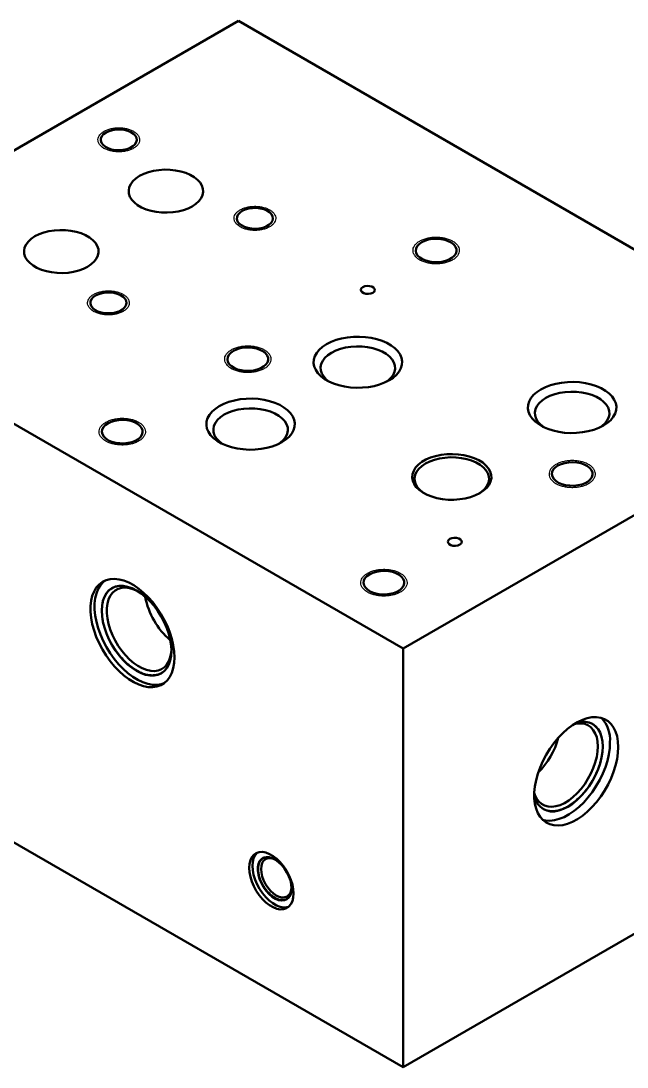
# Model space of a CAD drawing. Header units: millimetres. Extents: x 1810 to 2404, y 10 to 430.
# Drawn here: x 2295.7 to 2347.7, y 97.6 to 187.4 of the extents above; entities that cross this region are included whole.
import ezdxf

# ---------------------------------------------------------------- set-up
doc = ezdxf.new("R2010")
doc.units = ezdxf.units.MM
doc.layers.add('1轮廓实线层', color=7, linetype='Continuous', lineweight=50)

msp = doc.modelspace()

# ---------------------------------------------------------------- linework, layer by layer
for p, q in [((2308.6065, 133.357), (2308.5812, 132.9249)), ((2345.5818, 125.1195), (2345.5565, 124.6582)), ((2318.919, 112.964), (2318.8934, 112.6697))]:
    msp.add_line(p, q)
for points, knots in [([(2302.818, 176.4645), (2302.588, 176.6274), (2302.4194, 176.8138), (2302.3192, 177.0159), (2302.2915, 177.2256), (2302.3375, 177.4341), (2302.4553, 177.6331), (2302.6401, 177.8143), (2302.8842, 177.9703), (2303.1778, 178.0947), (2303.5087, 178.1825), (2303.8635, 178.23), (2304.2276, 178.2354), (2304.5861, 178.1983), (2304.9243, 178.1203), (2305.2284, 178.0046), (2305.486, 177.8559), (2305.6864, 177.6803), (2305.8215, 177.4851), (2305.8857, 177.2781), (2305.8765, 177.068), (2305.7942, 176.8631), (2305.6421, 176.6721), (2305.4266, 176.5026), (2305.1563, 176.3617), (2304.8424, 176.255), (2304.4978, 176.187), (2304.1365, 176.1605), (2303.7734, 176.1764), (2303.4232, 176.2343), (2303.1004, 176.3316), (2302.8181, 176.4645), (2302.9092, 176.4177), (2302.8181, 176.4645)], [0, 0, 0, 0, 0.0322525, 0.0645107, 0.096769, 0.1290272, 0.1612855, 0.1935437, 0.225802, 0.2580602, 0.2903185, 0.3225767, 0.354835, 0.3870932, 0.4193515, 0.4516097, 0.483868, 0.5161262, 0.5483845, 0.5806427, 0.612901, 0.6451592, 0.6774175, 0.7096757, 0.741934, 0.7741922, 0.8064505, 0.8387087, 0.870967, 0.9032252, 0.9354835, 0.9677417, 1, 1, 1, 1]), ([(2314.4994, 169.7209), (2314.2694, 169.8839), (2314.1008, 170.0702), (2314.0006, 170.2724), (2313.9729, 170.482), (2314.0189, 170.6906), (2314.1367, 170.8895), (2314.3215, 171.0707), (2314.5656, 171.2267), (2314.8592, 171.3512), (2315.1901, 171.439), (2315.5449, 171.4865), (2315.909, 171.4918), (2316.2675, 171.4547), (2316.6057, 171.3767), (2316.9098, 171.261), (2317.1674, 171.1124), (2317.3678, 170.9368), (2317.5029, 170.7416), (2317.5671, 170.5346), (2317.5579, 170.3244), (2317.4756, 170.1196), (2317.3235, 169.9286), (2317.108, 169.7591), (2316.8377, 169.6181), (2316.5239, 169.5115), (2316.1792, 169.4435), (2315.8179, 169.4169), (2315.4548, 169.4329), (2315.1046, 169.4907), (2314.7818, 169.5881), (2314.4995, 169.7209), (2314.5906, 169.6742), (2314.4995, 169.7209)], [0, 0, 0, 0, 0.03224781, 0.06450622, 0.09676463, 0.12902303, 0.16128144, 0.19353984, 0.22579825, 0.25805666, 0.29031506, 0.32257347, 0.35483188, 0.38709028, 0.41934869, 0.45160709, 0.4838655, 0.51612391, 0.54838231, 0.58064072, 0.61289913, 0.64515753, 0.67741594, 0.70967434, 0.74193275, 0.77419116, 0.80644956, 0.83870797, 0.87096638, 0.90322478, 0.93548319, 0.96774159, 1, 1, 1, 1]), ([(2329.915, 166.8794), (2329.6731, 167.0487), (2329.4909, 167.2413), (2329.3751, 167.4504), (2329.33, 167.6684), (2329.3571, 167.8873), (2329.4555, 168.0993), (2329.6216, 168.2968), (2329.8495, 168.4725), (2330.1308, 168.6201), (2330.4555, 168.7344), (2330.8118, 168.8111), (2331.1867, 168.8475), (2331.5668, 168.8423), (2331.9384, 168.7956), (2332.2879, 168.7092), (2332.6028, 168.5862), (2332.8716, 168.4309), (2333.0847, 168.2492), (2333.2344, 168.0474), (2333.3152, 167.8329), (2333.3243, 167.6135), (2333.2612, 167.397), (2333.1284, 167.1914), (2332.9305, 167.0039), (2332.6747, 166.8415), (2332.3703, 166.71), (2332.0283, 166.6141), (2331.6611, 166.5573), (2331.2818, 166.5416), (2330.9043, 166.5677), (2330.5421, 166.6345), (2330.2084, 166.7397), (2329.9152, 166.8794), (2330.0099, 166.8305), (2329.9152, 166.8794)], [0, 0, 0, 0, 0.0302954, 0.0605986, 0.0909019, 0.1212052, 0.1515084, 0.1818117, 0.212115, 0.2424183, 0.2727215, 0.3030248, 0.3333281, 0.3636313, 0.3939346, 0.4242379, 0.4545411, 0.4848444, 0.5151477, 0.545451, 0.5757542, 0.6060575, 0.6363608, 0.666664, 0.6969673, 0.7272706, 0.7575738, 0.7878771, 0.8181804, 0.8484837, 0.8787869, 0.9090902, 0.9393935, 0.9696967, 1, 1, 1, 1]), ([(2301.9271, 162.4631), (2301.697, 162.626), (2301.5284, 162.8124), (2301.4282, 163.0145), (2301.4006, 163.2242), (2301.4466, 163.4327), (2301.5644, 163.6317), (2301.7491, 163.8129), (2301.9933, 163.9689), (2302.2868, 164.0933), (2302.6178, 164.1811), (2302.9726, 164.2286), (2303.3367, 164.234), (2303.6951, 164.1969), (2304.0334, 164.1189), (2304.3375, 164.0032), (2304.595, 163.8545), (2304.7954, 163.6789), (2304.9305, 163.4837), (2304.9948, 163.2767), (2304.9856, 163.0666), (2304.9032, 162.8617), (2304.7512, 162.6707), (2304.5356, 162.5012), (2304.2654, 162.3603), (2303.9515, 162.2536), (2303.6069, 162.1856), (2303.2456, 162.1591), (2302.8824, 162.175), (2302.5323, 162.2329), (2302.2094, 162.3302), (2301.9272, 162.4631), (2302.0182, 162.4163), (2301.9272, 162.4631)], [0, 0, 0, 0, 0.0322516, 0.0645099, 0.0967682, 0.1290264, 0.1612847, 0.193543, 0.2258013, 0.2580596, 0.2903178, 0.3225761, 0.3548344, 0.3870927, 0.419351, 0.4516092, 0.4838675, 0.5161258, 0.5483841, 0.5806424, 0.6129006, 0.6451589, 0.6774172, 0.7096755, 0.7419338, 0.774192, 0.8064503, 0.8387086, 0.8709669, 0.9032252, 0.9354834, 0.9677417, 1, 1, 1, 1]), ([(2313.7505, 157.5479), (2313.5086, 157.7171), (2313.3264, 157.9098), (2313.2106, 158.1189), (2313.1655, 158.3368), (2313.1926, 158.5558), (2313.291, 158.7678), (2313.4572, 158.9652), (2313.685, 159.1409), (2313.9664, 159.2886), (2314.291, 159.4028), (2314.6473, 159.4795), (2315.0223, 159.5159), (2315.4024, 159.5107), (2315.7739, 159.464), (2316.1234, 159.3776), (2316.4383, 159.2546), (2316.7072, 159.0994), (2316.9203, 158.9176), (2317.07, 158.7158), (2317.1508, 158.5014), (2317.1598, 158.2819), (2317.0968, 158.0655), (2316.9639, 157.8598), (2316.766, 157.6724), (2316.5103, 157.51), (2316.2059, 157.3784), (2315.8639, 157.2825), (2315.4966, 157.2257), (2315.1173, 157.21), (2314.7398, 157.2361), (2314.3776, 157.3029), (2314.0439, 157.4081), (2313.7507, 157.5479), (2313.8454, 157.4989), (2313.7507, 157.5479)], [0, 0, 0, 0, 0.0302914, 0.0605948, 0.0908982, 0.1212016, 0.151505, 0.1818084, 0.2121118, 0.2424152, 0.2727186, 0.303022, 0.3333254, 0.3636287, 0.3939321, 0.4242355, 0.4545389, 0.4848423, 0.5151457, 0.5454491, 0.5757525, 0.6060559, 0.6363593, 0.6666627, 0.6969661, 0.7272695, 0.7575729, 0.7878762, 0.8181796, 0.848483, 0.8787864, 0.9090898, 0.9393932, 0.9696966, 1, 1, 1, 1]), ([(2302.9742, 151.3269), (2302.7323, 151.4961), (2302.5501, 151.6888), (2302.4343, 151.8978), (2302.3892, 152.1158), (2302.4163, 152.3347), (2302.5147, 152.5467), (2302.6809, 152.7442), (2302.9087, 152.9199), (2303.1901, 153.0676), (2303.5147, 153.1818), (2303.871, 153.2585), (2304.2459, 153.2949), (2304.6261, 153.2897), (2304.9976, 153.243), (2305.3471, 153.1566), (2305.662, 153.0336), (2305.9309, 152.8784), (2306.144, 152.6966), (2306.2937, 152.4948), (2306.3745, 152.2803), (2306.3835, 152.0609), (2306.3205, 151.8444), (2306.1876, 151.6388), (2305.9897, 151.4514), (2305.7339, 151.2889), (2305.4296, 151.1574), (2305.0876, 151.0615), (2304.7203, 151.0047), (2304.341, 150.989), (2303.9635, 151.0151), (2303.6013, 151.0819), (2303.2676, 151.1871), (2302.9744, 151.3269), (2303.0691, 151.2779), (2302.9744, 151.3269)], [0, 0, 0, 0, 0.0302927, 0.0605961, 0.0908994, 0.1212028, 0.1515061, 0.1818095, 0.2121128, 0.2424162, 0.2727195, 0.3030229, 0.3333262, 0.3636296, 0.3939329, 0.4242363, 0.4545396, 0.484843, 0.5151464, 0.5454497, 0.5757531, 0.6060564, 0.6363598, 0.6666631, 0.6969665, 0.7272698, 0.7575732, 0.7878765, 0.8181799, 0.8484832, 0.8787866, 0.9090899, 0.9393933, 0.9696966, 1, 1, 1, 1]), ([(2341.5966, 147.6938), (2341.3545, 147.8631), (2341.1723, 148.0558), (2341.0565, 148.2648), (2341.0114, 148.4828), (2341.0385, 148.7017), (2341.1369, 148.9137), (2341.303, 149.1112), (2341.5309, 149.2869), (2341.8122, 149.4345), (2342.1369, 149.5488), (2342.4932, 149.6255), (2342.8681, 149.6619), (2343.2482, 149.6567), (2343.6198, 149.61), (2343.9693, 149.5236), (2344.2842, 149.4006), (2344.553, 149.2454), (2344.7662, 149.0636), (2344.9158, 148.8618), (2344.9967, 148.6473), (2345.0057, 148.4279), (2344.9426, 148.2114), (2344.8098, 148.0058), (2344.6119, 147.8183), (2344.3561, 147.6559), (2344.0517, 147.5244), (2343.7097, 147.4285), (2343.3425, 147.3717), (2342.9632, 147.356), (2342.5857, 147.3821), (2342.2235, 147.4489), (2341.8898, 147.5541), (2341.5966, 147.6938), (2341.6913, 147.6449), (2341.5966, 147.6938)], [0, 0, 0, 0, 0.0303029, 0.0606059, 0.0909089, 0.121212, 0.151515, 0.1818181, 0.2121211, 0.2424241, 0.2727272, 0.3030302, 0.3333332, 0.3636363, 0.3939393, 0.4242423, 0.4545454, 0.4848484, 0.5151514, 0.5454545, 0.5757575, 0.6060605, 0.6363636, 0.6666666, 0.6969696, 0.7272727, 0.7575757, 0.7878788, 0.8181818, 0.8484848, 0.8787879, 0.9090909, 0.9393939, 0.969697, 1, 1, 1, 1]), ([(2325.432, 138.3623), (2325.19, 138.5316), (2325.0078, 138.7242), (2324.892, 138.9333), (2324.8469, 139.1512), (2324.874, 139.3702), (2324.9724, 139.5822), (2325.1386, 139.7796), (2325.3664, 139.9553), (2325.6478, 140.103), (2325.9724, 140.2172), (2326.3287, 140.2939), (2326.7037, 140.3303), (2327.0838, 140.3251), (2327.4553, 140.2785), (2327.8048, 140.1921), (2328.1197, 140.069), (2328.3886, 139.9138), (2328.6017, 139.732), (2328.7514, 139.5303), (2328.8322, 139.3158), (2328.8412, 139.0963), (2328.7782, 138.8799), (2328.6453, 138.6742), (2328.4474, 138.4868), (2328.1917, 138.3244), (2327.8873, 138.1928), (2327.5453, 138.0969), (2327.178, 138.0401), (2326.7987, 138.0245), (2326.4212, 138.0505), (2326.059, 138.1173), (2325.7253, 138.2225), (2325.4321, 138.3623), (2325.5268, 138.3133), (2325.4321, 138.3623)], [0, 0, 0, 0, 0.03029893, 0.06060209, 0.09090525, 0.12120841, 0.15151157, 0.18181472, 0.21211788, 0.24242104, 0.2727242, 0.30302736, 0.33333052, 0.36363367, 0.39393683, 0.42423999, 0.45454315, 0.48484631, 0.51514947, 0.54545262, 0.57575578, 0.60605894, 0.6363621, 0.66666526, 0.69696842, 0.72727157, 0.75757473, 0.78787789, 0.81818105, 0.84848421, 0.87878737, 0.90909052, 0.93939368, 0.96969684, 1, 1, 1, 1]), ([(2308.5811, 132.9249), (2308.5055, 132.5296), (2308.3809, 132.1776), (2308.2095, 131.8751), (2307.9941, 131.6272), (2307.7385, 131.4382), (2307.4471, 131.3113), (2307.1248, 131.2487), (2306.7771, 131.2514), (2306.41, 131.3195), (2306.0298, 131.4516), (2305.643, 131.6456), (2305.2562, 131.8982), (2304.876, 132.205), (2304.509, 132.5608), (2304.1613, 132.9595), (2303.839, 133.3943), (2303.5475, 133.8577), (2303.2919, 134.3418), (2303.0766, 134.8383), (2302.9051, 135.3387), (2302.7805, 135.8345), (2302.7049, 136.3172), (2302.6795, 136.7785), (2302.7049, 137.2106), (2302.7805, 137.606), (2302.9051, 137.9579), (2303.0766, 138.2604), (2303.2919, 138.5083), (2303.5475, 138.6973), (2303.839, 138.8242), (2304.1613, 138.8868), (2304.509, 138.8841), (2304.876, 138.8161), (2305.2562, 138.6839), (2305.6315, 138.4965), (2305.5061, 138.563), (2305.6315, 138.4965)], [0, 0, 0, 0, 0.0285951, 0.0571908, 0.0857865, 0.1143821, 0.1429778, 0.1715734, 0.2001691, 0.2287647, 0.2573604, 0.2859561, 0.3145517, 0.3431474, 0.371743, 0.4003387, 0.4289344, 0.45753, 0.4861257, 0.5147213, 0.543317, 0.5719126, 0.6005083, 0.629104, 0.6576996, 0.6862953, 0.7148909, 0.7434866, 0.7720823, 0.8006779, 0.8292736, 0.8578692, 0.8864649, 0.9150605, 0.9436562, 0.9722519, 1, 1, 1, 1]), ([(2343.3151, 127.1372), (2343.3854, 127.157), (2343.7524, 127.225), (2344.1001, 127.2278), (2344.4224, 127.1651), (2344.7139, 127.0382), (2344.9694, 126.8492), (2345.1848, 126.6014), (2345.3563, 126.2989), (2345.4809, 125.9469), (2345.5565, 125.5515), (2345.5818, 125.1195), (2345.5769, 125.266), (2345.5818, 125.1195)], [0, 0, 0, 0, 0.01833566, 0.1165021, 0.21466853, 0.31283496, 0.4110014, 0.50916783, 0.60733427, 0.7055007, 0.80366713, 0.90183357, 1, 1, 1, 1]), ([(2345.5562, 124.6582), (2345.4809, 124.1755), (2345.3563, 123.6797), (2345.1848, 123.1792), (2344.9694, 122.6827), (2344.7139, 122.1986), (2344.4224, 121.7352), (2344.1001, 121.3005), (2343.7524, 120.9018), (2343.3854, 120.546), (2343.0052, 120.2392), (2342.6184, 119.9866), (2342.2315, 119.7926), (2341.8513, 119.6604), (2341.4843, 119.5924), (2341.1366, 119.5897), (2340.8143, 119.6523), (2340.5229, 119.7792), (2340.2673, 119.9682), (2340.0519, 120.2161), (2339.8804, 120.5186), (2339.7558, 120.8705), (2339.7433, 120.9193), (2339.7474, 120.903), (2339.7433, 120.9193)], [0, 0, 0, 0, 0.0473247, 0.0946524, 0.14198, 0.1893077, 0.2366353, 0.283963, 0.3312906, 0.3786183, 0.425946, 0.4732736, 0.5206013, 0.5679289, 0.6152566, 0.6625842, 0.7099119, 0.7572396, 0.8045672, 0.8518949, 0.8992225, 0.9465502, 0.9938778, 1, 1, 1, 1]), ([(2318.8932, 112.6697), (2318.8177, 112.4156), (2318.6945, 112.2107), (2318.5283, 112.0626), (2318.3251, 111.9766), (2318.0922, 111.9558), (2317.8382, 112.0009), (2317.572, 112.1104), (2317.3035, 112.2802), (2317.0422, 112.5042), (2316.7976, 112.7744), (2316.5786, 113.0809), (2316.3931, 113.4127), (2316.2477, 113.7578), (2316.1478, 114.1037), (2316.0969, 114.4379), (2316.0969, 114.7484), (2316.1478, 115.0239), (2316.2477, 115.2544), (2316.3931, 115.4317), (2316.5786, 115.5493), (2316.7976, 115.6029), (2317.0422, 115.5907), (2317.3035, 115.5131), (2317.4874, 115.4234), (2317.4259, 115.4553), (2317.4874, 115.4234)], [0, 0, 0, 0, 0.0422138, 0.0844327, 0.1266517, 0.1688707, 0.2110896, 0.2533086, 0.2955275, 0.3377465, 0.3799654, 0.4221844, 0.4644033, 0.5066223, 0.5488412, 0.5910602, 0.6332792, 0.6754981, 0.7177171, 0.759936, 0.802155, 0.8443739, 0.8865929, 0.9288118, 0.9710308, 1, 1, 1, 1])]:
    msp.add_open_spline(points, degree=3, knots=knots)
at = {"layer": '1轮廓实线层'}
for p, q in [((2314.3581, 187.4043), (2274.7601, 164.5449)), ((2314.3581, 187.4043), (2368.0982, 156.3808)), ((2274.7601, 164.5449), (2328.5003, 133.5214)), ((2328.5003, 133.5214), (2368.0982, 156.3808)), ((2328.5003, 133.5214), (2328.5003, 97.5936)), ((2328.5003, 97.5936), (2274.7601, 128.6171)), ((2368.0982, 120.453), (2328.5003, 97.5936))]:
    msp.add_line(p, q, dxfattribs=at)
at = {"layer": '1轮廓实线层', "flags": 128}
for points in [[(2302.9949, 177.832), (2302.7849, 177.6811), (2302.636, 177.5078), (2302.5551, 177.32), (2302.546, 177.1266), (2302.6092, 176.9366), (2302.7416, 176.7589), (2302.9372, 176.6017), (2303.1867, 176.4725), (2303.4784, 176.3773), (2303.7988, 176.3205), (2304.1329, 176.3048), (2304.465, 176.3309), (2304.7796, 176.3976), (2305.062, 176.5018), (2305.299, 176.6386), (2305.4795, 176.8017), (2305.5951, 176.9833), (2305.6404, 177.175), (2305.6132, 177.3679), (2305.5148, 177.5528), (2305.3498, 177.7213), (2305.126, 177.8653), (2304.8538, 177.9782), (2304.5459, 178.0546), (2304.2167, 178.0911), (2303.8817, 178.0858), (2303.5564, 178.0391), (2303.2561, 177.9532), (2302.9949, 177.832)], [(2305.8728, 174.0969), (2305.5609, 173.8876), (2305.3064, 173.6538), (2305.1152, 173.4008), (2304.9914, 173.1341), (2304.9378, 172.8597), (2304.9557, 172.5838), (2305.0446, 172.3125), (2305.2026, 172.0519), (2305.4261, 171.8078), (2305.7101, 171.5857), (2306.0483, 171.3904), (2306.4331, 171.2265), (2306.8559, 171.0975), (2307.3074, 171.0063), (2307.7773, 170.9549), (2308.2552, 170.9446), (2308.7305, 170.9755), (2309.1925, 171.047), (2309.6308, 171.1574), (2310.0358, 171.3043), (2310.3983, 171.4844), (2310.7103, 171.6937), (2310.9648, 171.9274), (2311.156, 172.1805), (2311.2798, 172.4472), (2311.3333, 172.7216), (2311.3155, 172.9975), (2311.2265, 173.2688), (2311.0686, 173.5294), (2310.8451, 173.7735), (2310.5611, 173.9956), (2310.2229, 174.1909), (2309.8381, 174.3548), (2309.4152, 174.4838), (2308.9638, 174.575), (2308.4939, 174.6263), (2308.0159, 174.6367), (2307.5407, 174.6058), (2307.0787, 174.5343), (2306.6403, 174.4239), (2306.2354, 174.277), (2305.8728, 174.0969)], [(2314.6763, 171.0884), (2314.4663, 170.9376), (2314.3174, 170.7643), (2314.2365, 170.5765), (2314.2274, 170.3831), (2314.2906, 170.1931), (2314.4231, 170.0153), (2314.6186, 169.8582), (2314.8681, 169.729), (2315.1598, 169.6337), (2315.4802, 169.5769), (2315.8143, 169.5612), (2316.1464, 169.5874), (2316.461, 169.6541), (2316.7434, 169.7583), (2316.9804, 169.8951), (2317.1609, 170.0581), (2317.2765, 170.2398), (2317.3218, 170.4315), (2317.2946, 170.6243), (2317.1962, 170.8093), (2317.0312, 170.9777), (2316.8074, 171.1218), (2316.5352, 171.2346), (2316.2273, 171.3111), (2315.8981, 171.3476), (2315.5631, 171.3423), (2315.2378, 171.2956), (2314.9376, 171.2096), (2314.6763, 171.0884)], [(2296.8926, 168.9127), (2296.5806, 168.7034), (2296.3262, 168.4696), (2296.1349, 168.2166), (2296.0111, 167.9499), (2295.9576, 167.6755), (2295.9754, 167.3996), (2296.0644, 167.1283), (2296.2223, 166.8677), (2296.4458, 166.6236), (2296.7298, 166.4015), (2297.068, 166.2062), (2297.4528, 166.0423), (2297.8757, 165.9133), (2298.3271, 165.8221), (2298.797, 165.7707), (2299.275, 165.7604), (2299.7502, 165.7913), (2300.2122, 165.8628), (2300.6506, 165.9732), (2301.0555, 166.1201), (2301.4181, 166.3002), (2301.73, 166.5095), (2301.9845, 166.7432), (2302.1758, 166.9963), (2302.2995, 167.263), (2302.3531, 167.5374), (2302.3352, 167.8133), (2302.2463, 168.0846), (2302.0883, 168.3452), (2301.8648, 168.5893), (2301.5808, 168.8114), (2301.2426, 169.0067), (2300.8578, 169.1706), (2300.435, 169.2996), (2299.9835, 169.3908), (2299.5136, 169.4421), (2299.0357, 169.4525), (2298.5604, 169.4216), (2298.0984, 169.3501), (2297.6601, 169.2397), (2297.2551, 169.0928), (2296.8926, 168.9127)], [(2330.092, 168.4102), (2329.8682, 168.2518), (2329.7042, 168.0706), (2329.6068, 167.8741), (2329.58, 167.6702), (2329.6247, 167.4675), (2329.7392, 167.2741), (2329.9188, 167.0979), (2330.1562, 166.9462), (2330.4416, 166.8252), (2330.7634, 166.7399), (2331.1083, 166.6937), (2331.4623, 166.6885), (2331.8108, 166.7246), (2332.1396, 166.8004), (2332.4353, 166.9129), (2332.6857, 167.0574), (2332.8805, 167.2281), (2333.0119, 167.4179), (2333.0743, 167.6191), (2333.0654, 167.8235), (2332.9853, 168.0226), (2332.8375, 168.2083), (2332.6279, 168.3731), (2332.3652, 168.5101), (2332.06, 168.6138), (2331.725, 168.6799), (2331.3737, 168.7058), (2331.0207, 168.6902), (2330.6802, 168.634), (2330.3664, 168.5394), (2330.092, 168.4102)], [(2325.0361, 164.5527), (2324.9166, 164.4541), (2324.8627, 164.3379), (2324.8808, 164.2181), (2324.9689, 164.1091), (2325.1163, 164.024), (2325.3051, 163.9732), (2325.5127, 163.9627), (2325.714, 163.9938), (2325.8847, 164.0628), (2326.0042, 164.1614), (2326.0581, 164.2776), (2326.04, 164.3974), (2325.9519, 164.5064), (2325.8046, 164.5915), (2325.6157, 164.6423), (2325.4081, 164.6528), (2325.2068, 164.6217), (2325.0361, 164.5527)], [(2302.104, 163.8306), (2301.894, 163.6797), (2301.7451, 163.5064), (2301.6642, 163.3186), (2301.6551, 163.1252), (2301.7182, 162.9352), (2301.8507, 162.7575), (2302.0462, 162.6003), (2302.2957, 162.4711), (2302.5875, 162.3759), (2302.9079, 162.3191), (2303.2419, 162.3034), (2303.574, 162.3295), (2303.8887, 162.3962), (2304.1711, 162.5004), (2304.4081, 162.6372), (2304.5886, 162.8003), (2304.7042, 162.9819), (2304.7494, 163.1736), (2304.7222, 163.3665), (2304.6238, 163.5514), (2304.4589, 163.7199), (2304.235, 163.8639), (2303.9628, 163.9768), (2303.6549, 164.0532), (2303.3258, 164.0897), (2302.9907, 164.0844), (2302.6655, 164.0377), (2302.3652, 163.9518), (2302.104, 163.8306)], [(2327.2989, 156.5519), (2326.908, 156.3551), (2326.4743, 156.1909), (2326.0059, 156.0623), (2325.5116, 155.9717), (2325.0005, 155.9209), (2324.4821, 155.9106), (2323.9662, 155.9412), (2323.4623, 156.0121), (2322.9798, 156.122), (2322.5278, 156.2687), (2322.1145, 156.4496), (2321.7478, 156.6613), (2321.4344, 156.8999), (2321.1802, 157.1609), (2320.9899, 157.4394), (2320.8671, 157.7303), (2320.8141, 158.0281), (2320.8318, 158.3274), (2320.9199, 158.6224), (2321.0768, 158.9078), (2321.2996, 159.1782), (2321.584, 159.4286), (2321.9249, 159.6542), (2322.3158, 159.851), (2322.7495, 160.0152), (2323.2178, 160.1438), (2323.7122, 160.2344), (2324.2233, 160.2852), (2324.7416, 160.2955), (2325.2575, 160.2648), (2325.7614, 160.194), (2326.2439, 160.0841), (2326.696, 159.9374), (2327.1093, 159.7565), (2327.476, 159.5447), (2327.7894, 159.3062), (2328.0436, 159.0452), (2328.2338, 158.7667), (2328.3566, 158.4758), (2328.4097, 158.1779), (2328.392, 157.8787), (2328.3038, 157.5837), (2328.1469, 157.2983), (2327.9242, 157.0279), (2327.6397, 156.7775), (2327.2989, 156.5519)], [(2313.9275, 159.0787), (2313.7037, 158.9202), (2313.5398, 158.739), (2313.4424, 158.5425), (2313.4155, 158.3387), (2313.4602, 158.1359), (2313.5748, 157.9425), (2313.7544, 157.7663), (2313.9918, 157.6147), (2314.2772, 157.4937), (2314.5989, 157.4083), (2314.9438, 157.3621), (2315.2978, 157.357), (2315.6463, 157.393), (2315.9752, 157.4688), (2316.2708, 157.5813), (2316.5212, 157.7259), (2316.7161, 157.8966), (2316.8474, 158.0864), (2316.9099, 158.2876), (2316.9009, 158.4919), (2316.8209, 158.691), (2316.673, 158.8768), (2316.4635, 159.0416), (2316.2007, 159.1786), (2315.8956, 159.2823), (2315.5605, 159.3484), (2315.2093, 159.3742), (2314.8562, 159.3587), (2314.5158, 159.3025), (2314.2019, 159.2078), (2313.9275, 159.0787)], [(2327.0689, 156.4296), (2327.1866, 156.5161), (2327.441, 156.7499), (2327.6323, 157.003), (2327.7561, 157.2697), (2327.8096, 157.544), (2327.7918, 157.82), (2327.7028, 158.0912), (2327.5449, 158.3518), (2327.3214, 158.596), (2327.0374, 158.8181), (2326.6992, 159.0133), (2326.3144, 159.1773), (2325.8915, 159.3063), (2325.4401, 159.3975), (2324.9702, 159.4488), (2324.4922, 159.4591), (2324.017, 159.4282), (2323.555, 159.3568), (2323.1166, 159.2464), (2322.7117, 159.0995), (2322.3491, 158.9194), (2322.0372, 158.7101), (2321.7827, 158.4763), (2321.5914, 158.2233), (2321.4677, 157.9566), (2321.4141, 157.6822), (2321.432, 157.4063), (2321.5209, 157.135), (2321.6789, 156.8744), (2321.9024, 156.6303), (2322.1549, 156.4296)], [(2345.6837, 152.6658), (2345.2928, 152.469), (2344.8591, 152.3048), (2344.3907, 152.1762), (2343.8964, 152.0856), (2343.3853, 152.0347), (2342.8669, 152.0245), (2342.351, 152.0551), (2341.8471, 152.126), (2341.3646, 152.2359), (2340.9125, 152.3826), (2340.4993, 152.5635), (2340.1325, 152.7752), (2339.8192, 153.0138), (2339.565, 153.2748), (2339.3747, 153.5533), (2339.2519, 153.8442), (2339.1989, 154.142), (2339.2166, 154.4413), (2339.3047, 154.7363), (2339.4616, 155.0217), (2339.6843, 155.2921), (2339.9688, 155.5425), (2340.3096, 155.7681), (2340.7006, 155.9649), (2341.1342, 156.1291), (2341.6026, 156.2577), (2342.0969, 156.3483), (2342.608, 156.3991), (2343.1264, 156.4094), (2343.6423, 156.3787), (2344.1462, 156.3078), (2344.6287, 156.198), (2345.0808, 156.0513), (2345.494, 155.8704), (2345.8608, 155.6586), (2346.1741, 155.4201), (2346.4283, 155.1591), (2346.6186, 154.8806), (2346.7414, 154.5897), (2346.7944, 154.2918), (2346.7767, 153.9926), (2346.6886, 153.6976), (2346.5317, 153.4122), (2346.309, 153.1418), (2346.0245, 152.8914), (2345.6837, 152.6658)], [(2345.4537, 152.5435), (2345.5714, 152.63), (2345.8258, 152.8638), (2346.0171, 153.1169), (2346.1409, 153.3836), (2346.1944, 153.6579), (2346.1765, 153.9339), (2346.0876, 154.2051), (2345.9297, 154.4657), (2345.7062, 154.7099), (2345.4222, 154.932), (2345.084, 155.1272), (2344.6992, 155.2912), (2344.2763, 155.4202), (2343.8249, 155.5114), (2343.3549, 155.5627), (2342.877, 155.573), (2342.4017, 155.5421), (2341.9398, 155.4707), (2341.5014, 155.3603), (2341.0964, 155.2134), (2340.7339, 155.0333), (2340.4219, 154.824), (2340.1675, 154.5902), (2339.9762, 154.3371), (2339.8524, 154.0705), (2339.7989, 153.7961), (2339.8168, 153.5202), (2339.9057, 153.2489), (2340.0637, 152.9883), (2340.2871, 152.7442), (2340.5396, 152.5435)], [(2318.0924, 151.2371), (2317.7014, 151.0403), (2317.2678, 150.8761), (2316.7994, 150.7475), (2316.3051, 150.6569), (2315.7939, 150.606), (2315.2756, 150.5958), (2314.7597, 150.6264), (2314.2558, 150.6973), (2313.7733, 150.8072), (2313.3212, 150.9539), (2312.908, 151.1348), (2312.5412, 151.3465), (2312.2279, 151.5851), (2311.9737, 151.8461), (2311.7834, 152.1246), (2311.6606, 152.4155), (2311.6076, 152.7133), (2311.6253, 153.0126), (2311.7134, 153.3076), (2311.8703, 153.593), (2312.093, 153.8634), (2312.3775, 154.1137), (2312.7183, 154.3394), (2313.1092, 154.5362), (2313.5429, 154.7004), (2314.0113, 154.829), (2314.5056, 154.9195), (2315.0167, 154.9704), (2315.5351, 154.9806), (2316.051, 154.95), (2316.5549, 154.8791), (2317.0374, 154.7693), (2317.4895, 154.6226), (2317.9027, 154.4416), (2318.2695, 154.2299), (2318.5828, 153.9914), (2318.837, 153.7304), (2319.0273, 153.4519), (2319.1501, 153.161), (2319.2031, 152.8631), (2319.1854, 152.5639), (2319.0973, 152.2688), (2318.9404, 151.9835), (2318.7177, 151.7131), (2318.4332, 151.4627), (2318.0924, 151.2371)], [(2317.8624, 151.1148), (2317.9801, 151.2013), (2318.2345, 151.4351), (2318.4258, 151.6882), (2318.5496, 151.9549), (2318.6031, 152.2292), (2318.5852, 152.5051), (2318.4963, 152.7764), (2318.3383, 153.037), (2318.1149, 153.2811), (2317.8309, 153.5033), (2317.4927, 153.6985), (2317.1078, 153.8625), (2316.685, 153.9915), (2316.2336, 154.0827), (2315.7636, 154.134), (2315.2857, 154.1443), (2314.8104, 154.1134), (2314.3485, 154.042), (2313.9101, 153.9315), (2313.5051, 153.7847), (2313.1426, 153.6046), (2312.8306, 153.3953), (2312.5762, 153.1615), (2312.3849, 152.9084), (2312.2611, 152.6417), (2312.2076, 152.3674), (2312.2255, 152.0915), (2312.3144, 151.8202), (2312.4723, 151.5596), (2312.6958, 151.3155), (2312.9483, 151.1148)], [(2303.1512, 152.8576), (2302.9274, 152.6992), (2302.7635, 152.518), (2302.6661, 152.3215), (2302.6392, 152.1177), (2302.6839, 151.9149), (2302.7984, 151.7215), (2302.9781, 151.5453), (2303.2154, 151.3936), (2303.5009, 151.2727), (2303.8226, 151.1873), (2304.1675, 151.1411), (2304.5215, 151.1359), (2304.87, 151.172), (2305.1989, 151.2478), (2305.4945, 151.3603), (2305.7449, 151.5048), (2305.9398, 151.6755), (2306.0711, 151.8653), (2306.1336, 152.0666), (2306.1246, 152.2709), (2306.0446, 152.47), (2305.8967, 152.6558), (2305.6871, 152.8205), (2305.4244, 152.9576), (2305.1193, 153.0613), (2304.7842, 153.1274), (2304.433, 153.1532), (2304.0799, 153.1377), (2303.7395, 153.0814), (2303.4256, 152.9868), (2303.1512, 152.8576)], [(2335.0771, 146.8693), (2334.7014, 146.682), (2334.2825, 146.5283), (2333.8293, 146.4114), (2333.3514, 146.3339), (2332.8591, 146.2973), (2332.3628, 146.3026), (2331.8731, 146.3495), (2331.4005, 146.437), (2330.955, 146.5634), (2330.5461, 146.7258), (2330.1825, 146.9209), (2329.872, 147.1444), (2329.6212, 147.3917), (2329.4355, 147.6575), (2329.3187, 147.936), (2329.2735, 148.2213), (2329.3006, 148.5074), (2329.3997, 148.7882), (2329.5685, 149.0577), (2329.8035, 149.3101), (2330.0997, 149.54), (2330.4506, 149.7427), (2330.849, 149.9136), (2331.2862, 150.0493), (2331.753, 150.1467), (2332.2394, 150.2039), (2332.735, 150.2196), (2333.2293, 150.1935), (2333.7117, 150.1261), (2334.172, 150.0188), (2334.6004, 149.8741), (2334.9876, 149.6948), (2335.3256, 149.4849), (2335.607, 149.2489), (2335.8258, 148.9917), (2335.9775, 148.7188), (2336.0587, 148.4362), (2336.0678, 148.1497), (2336.0045, 147.8655), (2335.8702, 147.5896), (2335.6678, 147.328), (2335.4015, 147.0861), (2335.0771, 146.8693)], [(2335.0046, 146.8287), (2335.2476, 146.9969), (2335.5021, 147.2307), (2335.6933, 147.4837), (2335.8171, 147.7504), (2335.8707, 148.0248), (2335.8528, 148.3007), (2335.7639, 148.572), (2335.6059, 148.8326), (2335.3824, 149.0767), (2335.0984, 149.2988), (2334.7602, 149.4941), (2334.3754, 149.658), (2333.9525, 149.787), (2333.5011, 149.8782), (2333.0312, 149.9296), (2332.5532, 149.9399), (2332.078, 149.909), (2331.616, 149.8375), (2331.1776, 149.7271), (2330.7727, 149.5802), (2330.4102, 149.4001), (2330.0982, 149.1908), (2329.8437, 148.957), (2329.6525, 148.704), (2329.5287, 148.4373), (2329.4751, 148.1629), (2329.493, 147.887), (2329.5819, 147.6157), (2329.7399, 147.3551), (2329.9634, 147.111), (2330.2474, 146.8889), (2330.3412, 146.8287)], [(2341.7734, 149.2246), (2341.5496, 149.0662), (2341.3857, 148.885), (2341.2882, 148.6885), (2341.2614, 148.4847), (2341.3061, 148.2819), (2341.4206, 148.0885), (2341.6002, 147.9123), (2341.8376, 147.7606), (2342.123, 147.6396), (2342.4448, 147.5543), (2342.7897, 147.5081), (2343.1437, 147.5029), (2343.4922, 147.539), (2343.821, 147.6148), (2344.1167, 147.7273), (2344.3671, 147.8718), (2344.5619, 148.0425), (2344.6933, 148.2323), (2344.7557, 148.4335), (2344.7468, 148.6379), (2344.6667, 148.837), (2344.5189, 149.0227), (2344.3093, 149.1875), (2344.0466, 149.3245), (2343.7414, 149.4282), (2343.4064, 149.4944), (2343.0551, 149.5202), (2342.7021, 149.5047), (2342.3616, 149.4484), (2342.0478, 149.3538), (2341.7734, 149.2246)], [(2332.5032, 142.9342), (2332.3837, 142.8356), (2332.3297, 142.7194), (2332.3479, 142.5996), (2332.436, 142.4906), (2332.5833, 142.4055), (2332.7722, 142.3547), (2332.9797, 142.3442), (2333.181, 142.3753), (2333.3517, 142.4443), (2333.4712, 142.5429), (2333.5252, 142.6591), (2333.507, 142.7789), (2333.4189, 142.8879), (2333.2716, 142.973), (2333.0827, 143.0238), (2332.8752, 143.0343), (2332.6739, 143.0032), (2332.5032, 142.9342)], [(2325.6089, 139.8931), (2325.3851, 139.7346), (2325.2212, 139.5535), (2325.1238, 139.3569), (2325.0969, 139.1531), (2325.1416, 138.9503), (2325.2562, 138.7569), (2325.4358, 138.5808), (2325.6732, 138.4291), (2325.9586, 138.3081), (2326.2803, 138.2228), (2326.6252, 138.1765), (2326.9792, 138.1714), (2327.3278, 138.2074), (2327.6566, 138.2833), (2327.9522, 138.3957), (2328.2026, 138.5403), (2328.3975, 138.711), (2328.5288, 138.9008), (2328.5913, 139.102), (2328.5823, 139.3063), (2328.5023, 139.5055), (2328.3544, 139.6912), (2328.1449, 139.856), (2327.8821, 139.993), (2327.577, 140.0967), (2327.2419, 140.1628), (2326.8907, 140.1886), (2326.5376, 140.1731), (2326.1972, 140.1169), (2325.8833, 140.0222), (2325.6089, 139.8931)], [(2308.8717, 132.7679), (2308.8464, 133.2751), (2308.7708, 133.8043), (2308.646, 134.3483), (2308.4738, 134.8992), (2308.2565, 135.4495), (2307.9972, 135.9913), (2307.6996, 136.5172), (2307.3678, 137.0196), (2307.0065, 137.4916), (2306.6208, 137.9264), (2306.216, 138.3181), (2305.7979, 138.6611), (2305.3723, 138.9506), (2304.9452, 139.1825), (2304.5226, 139.3537), (2304.1105, 139.4615), (2303.7145, 139.5047), (2303.3403, 139.4825), (2302.9932, 139.3952), (2302.6779, 139.2442), (2302.399, 139.0315), (2302.1603, 138.76), (2301.9652, 138.4337), (2301.8164, 138.0571), (2301.7161, 137.6354), (2301.6655, 137.1747), (2301.6655, 136.6813), (2301.7161, 136.1622), (2301.8164, 135.6246), (2301.9652, 135.0762), (2302.1603, 134.5246), (2302.399, 133.9776), (2302.6779, 133.4428), (2302.9932, 132.9278), (2303.3403, 132.4397), (2303.7145, 131.9855), (2304.1105, 131.5715), (2304.5226, 131.2035), (2304.9452, 130.8867), (2305.3723, 130.6256), (2305.7979, 130.4237), (2306.216, 130.2839), (2306.6208, 130.2083), (2307.0065, 130.1978), (2307.3678, 130.2526), (2307.6996, 130.372), (2307.9972, 130.5542), (2308.2565, 130.7967), (2308.4738, 131.0961), (2308.646, 131.4482), (2308.7708, 131.848), (2308.8464, 132.29), (2308.8717, 132.7679)], [(2302.8986, 139.3581), (2302.7525, 139.2356), (2302.5139, 138.9641), (2302.3187, 138.6378), (2302.17, 138.2612), (2302.0696, 137.8395), (2302.0191, 137.3788), (2302.0191, 136.8854), (2302.0696, 136.3663), (2302.17, 135.8287), (2302.3187, 135.2803), (2302.5139, 134.7287), (2302.7525, 134.1817), (2303.0315, 133.6469), (2303.3467, 133.1319), (2303.6939, 132.6439), (2304.0681, 132.1896), (2304.464, 131.7756), (2304.8762, 131.4076), (2305.2988, 131.0908), (2305.7259, 130.8297), (2306.1514, 130.6278), (2306.5695, 130.488), (2306.9743, 130.4124), (2307.3601, 130.4019), (2307.7214, 130.4567), (2307.9859, 130.5456)], [(2308.6065, 133.3292), (2308.581, 132.8937), (2308.5047, 132.4951), (2308.3791, 132.1403), (2308.2063, 131.8353), (2307.9892, 131.5855), (2307.7315, 131.3949), (2307.4377, 131.267), (2307.1128, 131.2039), (2306.7623, 131.2066), (2306.3922, 131.2752), (2306.0089, 131.4084), (2305.619, 131.604), (2305.229, 131.8586), (2304.8458, 132.1679), (2304.4757, 132.5266), (2304.1252, 132.9285), (2303.8003, 133.3668), (2303.5065, 133.834), (2303.2488, 134.322), (2303.0317, 134.8225), (2302.8589, 135.327), (2302.7333, 135.8269), (2302.657, 136.3135), (2302.6315, 136.7785), (2302.657, 137.2141), (2302.7333, 137.6127), (2302.8589, 137.9675), (2303.0317, 138.2724), (2303.2488, 138.5223), (2303.5065, 138.7128), (2303.8003, 138.8408), (2304.1252, 138.9039), (2304.4757, 138.9012), (2304.8458, 138.8326), (2305.229, 138.6994), (2305.619, 138.5038), (2306.0089, 138.2491), (2306.3922, 137.9398), (2306.7623, 137.5812), (2307.1128, 137.1792), (2307.4377, 136.7409), (2307.7315, 136.2738), (2307.9892, 135.7858), (2308.2063, 135.2852), (2308.3791, 134.7807), (2308.5047, 134.2809), (2308.581, 133.7943), (2308.6065, 133.3292)], [(2305.7275, 138.4389), (2305.3695, 138.6031), (2305.0088, 138.7121), (2304.6629, 138.7579), (2304.3377, 138.7399), (2304.0392, 138.6582), (2303.7727, 138.5144), (2303.543, 138.3111), (2303.354, 138.0518), (2303.2093, 137.7412), (2303.1113, 137.3848), (2303.0619, 136.989), (2303.0619, 136.5609), (2303.1113, 136.1081), (2303.2093, 135.6386), (2303.354, 135.1609), (2303.543, 134.6834), (2303.7727, 134.2148), (2304.0392, 133.7633), (2304.3377, 133.3371), (2304.6629, 132.9436), (2305.0088, 132.59), (2305.3695, 132.2826), (2305.7384, 132.0267), (2306.1089, 131.8271), (2306.4745, 131.6873), (2306.8286, 131.6097), (2307.1649, 131.5958), (2307.4774, 131.6458), (2307.7606, 131.7587), (2308.0092, 131.9327), (2308.2191, 132.1645), (2308.3863, 132.4501), (2308.5079, 132.7843), (2308.5818, 133.1613), (2308.6046, 133.4551)], [(2346.9557, 125.0685), (2346.9304, 125.5464), (2346.8549, 125.9884), (2346.7301, 126.3882), (2346.5578, 126.7403), (2346.3405, 127.0397), (2346.0813, 127.2822), (2345.7837, 127.4644), (2345.4519, 127.5838), (2345.0906, 127.6386), (2344.7048, 127.6281), (2344.3001, 127.5525), (2343.8819, 127.4127), (2343.4564, 127.2109), (2343.0293, 126.9497), (2342.6067, 126.6329), (2342.1945, 126.2649), (2341.7986, 125.8509), (2341.4244, 125.3967), (2341.0772, 124.9086), (2340.762, 124.3936), (2340.4831, 123.8588), (2340.2444, 123.3118), (2340.0493, 122.7602), (2339.9005, 122.2118), (2339.8001, 121.6743), (2339.7496, 121.1551), (2339.7496, 120.6618), (2339.8001, 120.201), (2339.9005, 119.7793), (2340.0493, 119.4027), (2340.2444, 119.0764), (2340.4831, 118.8049), (2340.762, 118.5922), (2341.0772, 118.4412), (2341.4244, 118.3539), (2341.7986, 118.3317), (2342.1945, 118.3749), (2342.6067, 118.4828), (2343.0293, 118.6539), (2343.4564, 118.8858), (2343.8819, 119.1753), (2344.3001, 119.5183), (2344.7048, 119.91), (2345.0906, 120.3449), (2345.4519, 120.8168), (2345.7837, 121.3192), (2346.0813, 121.8451), (2346.3405, 122.3869), (2346.5578, 122.9372), (2346.7301, 123.4882), (2346.8549, 124.0321), (2346.9304, 124.5613), (2346.9557, 125.0685)], [(2345.2057, 125.1195), (2345.1809, 125.5324), (2345.107, 125.9093), (2344.9854, 126.2435), (2344.8182, 126.5291), (2344.6084, 126.761), (2344.3597, 126.9349), (2344.0766, 127.0479), (2343.7641, 127.0978), (2343.4278, 127.0839), (2343.1463, 127.0271)], [(2343.3634, 127.159), (2343.4156, 127.1735), (2343.7857, 127.2421), (2344.1362, 127.2449), (2344.4611, 127.1817), (2344.7549, 127.0538), (2345.0126, 126.8633), (2345.2297, 126.6134), (2345.4025, 126.3084), (2345.5281, 125.9536), (2345.6044, 125.555), (2345.6299, 125.1195)], [(2345.6299, 125.1195), (2345.6044, 124.6544), (2345.5281, 124.1678), (2345.4025, 123.668), (2345.2297, 123.1635), (2345.0126, 122.6629), (2344.7549, 122.1749), (2344.4611, 121.7078), (2344.1362, 121.2695), (2343.7857, 120.8676), (2343.4156, 120.5089), (2343.0323, 120.1996), (2342.6424, 119.945), (2342.2524, 119.7494), (2341.8692, 119.6161), (2341.4991, 119.5476), (2341.1486, 119.5448), (2340.8237, 119.608), (2340.5299, 119.7359), (2340.2722, 119.9264), (2340.0551, 120.1763), (2339.8823, 120.4812), (2339.7567, 120.836), (2339.7433, 120.8881)], [(2339.7489, 121.142), (2339.8084, 120.9525), (2339.9532, 120.6419), (2340.1421, 120.3826), (2340.3719, 120.1792), (2340.6384, 120.0354), (2340.9369, 119.9538), (2341.262, 119.9357), (2341.608, 119.9816), (2341.9686, 120.0905), (2342.3375, 120.2606), (2342.7081, 120.4888), (2343.0737, 120.7711), (2343.4278, 121.1024), (2343.7641, 121.4767), (2344.0766, 121.8875), (2344.3597, 122.3274), (2344.6084, 122.7885), (2344.8182, 123.2626), (2344.9854, 123.7412), (2345.107, 124.2158), (2345.1809, 124.678), (2345.2057, 125.1195)], [(2340.4708, 118.8165), (2340.7173, 118.7621), (2341.0915, 118.7399), (2341.4874, 118.7831), (2341.8996, 118.891), (2342.3222, 119.0621), (2342.7493, 119.294), (2343.1748, 119.5835), (2343.593, 119.9265), (2343.9977, 120.3182), (2344.3835, 120.7531), (2344.7448, 121.225), (2345.0765, 121.7274), (2345.3742, 122.2533), (2345.6334, 122.7951), (2345.8507, 123.3454), (2346.023, 123.8964), (2346.1477, 124.4403), (2346.2233, 124.9695), (2346.2486, 125.4767)], [(2319.0957, 112.4946), (2319.0697, 112.8725), (2318.9923, 113.2702), (2318.8656, 113.6767), (2318.6932, 114.0811), (2318.4796, 114.4723), (2318.2308, 114.8396), (2317.9535, 115.173), (2317.6552, 115.4634), (2317.3442, 115.7029), (2317.0289, 115.8849), (2316.7179, 116.0045), (2316.4196, 116.0584), (2316.1423, 116.0452), (2315.8935, 115.9652), (2315.6799, 115.8206), (2315.5075, 115.6154), (2315.3808, 115.355), (2315.3034, 115.0467), (2315.2774, 114.6989), (2315.3034, 114.321), (2315.3808, 113.9233), (2315.5075, 113.5168), (2315.6799, 113.1124), (2315.8935, 112.7212), (2316.1423, 112.3539), (2316.4196, 112.0205), (2316.7179, 111.7301), (2317.0289, 111.4906), (2317.3442, 111.3086), (2317.6552, 111.189), (2317.9535, 111.135), (2318.2308, 111.1483), (2318.4796, 111.2283), (2318.6932, 111.3729), (2318.8656, 111.5781), (2318.9923, 111.8385), (2319.0697, 112.1468), (2319.0957, 112.4946)], [(2315.9855, 116.0039), (2315.9628, 115.9839), (2315.7903, 115.7786), (2315.6636, 115.5183), (2315.5862, 115.21), (2315.5602, 114.8622), (2315.5862, 114.4843), (2315.6636, 114.0866), (2315.7903, 113.68), (2315.9628, 113.2757), (2316.1763, 112.8845), (2316.4252, 112.5172), (2316.7025, 112.1838), (2317.0007, 111.8934), (2317.3117, 111.6539), (2317.627, 111.4719), (2317.9381, 111.3523), (2318.2363, 111.2983), (2318.5136, 111.3115), (2318.6704, 111.3529)], [(2318.919, 112.9232), (2318.8928, 112.6215), (2318.8151, 112.361), (2318.6888, 112.1511), (2318.5185, 111.9993), (2318.3102, 111.9111), (2318.0716, 111.8898), (2317.8111, 111.936), (2317.5384, 112.0482), (2317.2631, 112.2223), (2316.9953, 112.4519), (2316.7446, 112.7288), (2316.5201, 113.043), (2316.33, 113.3831), (2316.181, 113.7368), (2316.0785, 114.0914), (2316.0264, 114.4339), (2316.0264, 114.7522), (2316.0785, 115.0345), (2316.181, 115.2709), (2316.33, 115.4526), (2316.5201, 115.5731), (2316.7446, 115.6281), (2316.9953, 115.6156), (2317.2631, 115.536), (2317.5384, 115.3922), (2317.8111, 115.1895), (2318.0716, 114.935), (2318.3102, 114.6382), (2318.5185, 114.3095), (2318.6888, 113.961), (2318.8151, 113.6053), (2318.8928, 113.2551), (2318.919, 112.9232)], [(2317.5421, 115.3898), (2317.3556, 115.4706), (2317.1102, 115.5263), (2316.884, 115.5172), (2316.6858, 115.4438), (2316.5231, 115.3088), (2316.4022, 115.1174), (2316.3278, 114.877), (2316.3027, 114.5968), (2316.3278, 114.2876), (2316.4022, 113.9613), (2316.5231, 113.6303), (2316.6858, 113.3075), (2316.884, 113.0052), (2317.1102, 112.7351), (2317.3556, 112.5074), (2317.6108, 112.3311), (2317.866, 112.2128), (2318.1114, 112.1571), (2318.3376, 112.1661), (2318.5358, 112.2395), (2318.6985, 112.3745), (2318.8194, 112.5659), (2318.8938, 112.8063), (2318.9171, 113.008)]]:
    msp.add_lwpolyline(points, dxfattribs=at)
at = {"layer": '1轮廓实线层'}
for centre, radius, start, end in [((2312.6152, 139.0927), 6.3488, 190.266797, 229.727826), ((2343.4546, 125.6741), 2.801, 355.95789, 42.457483), ((2335.5097, 127.5125), 6.5148, 314.630883, 345.374494)]:
    msp.add_arc(centre, radius, start, end, dxfattribs=at)

doc.saveas('drawing.dxf')
